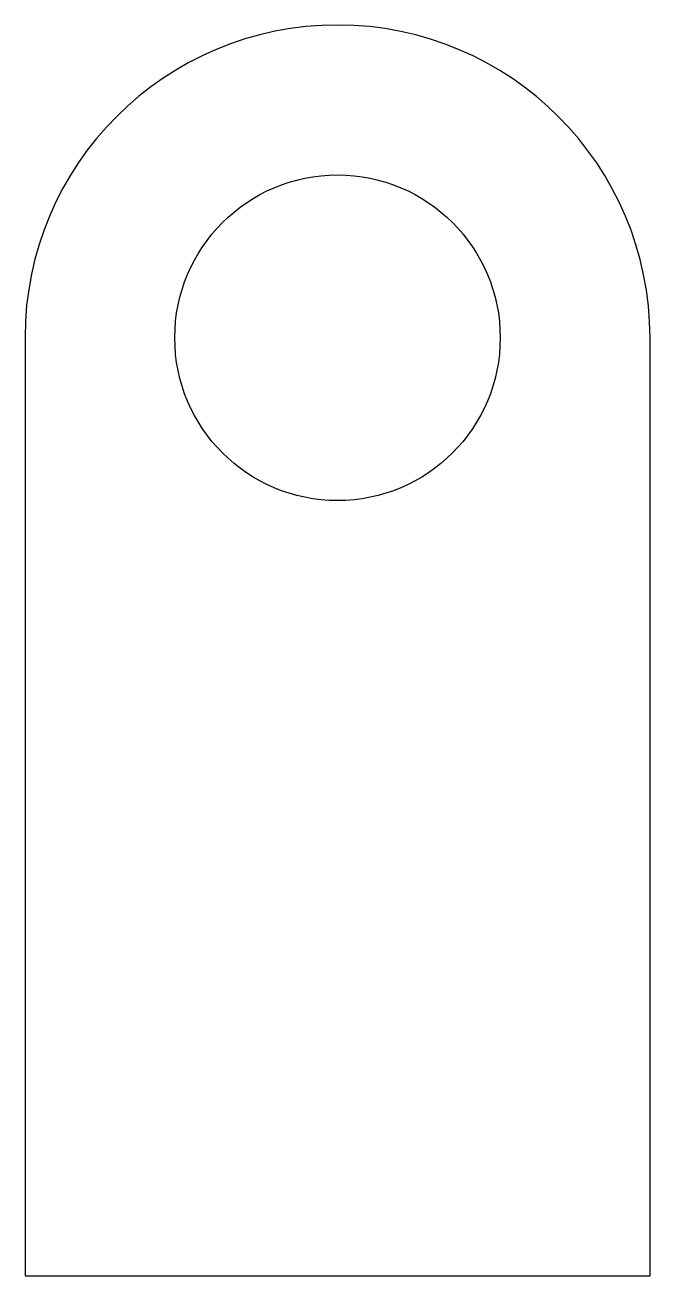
# Model space of a CAD drawing. Header units: inches. Extents: x 0 to 1.5, y 0 to 3.
import ezdxf

# ---------------------------------------------------------------- set-up
doc = ezdxf.new("R2010")
doc.units = ezdxf.units.IN
doc.header["$MEASUREMENT"] = 0
doc.layers.add('CUT', color=7, linetype='Continuous')

msp = doc.modelspace()

# ---------------------------------------------------------------- linework, layer by layer
at = {"layer": 'CUT'}
for p, q in [((0, 2.2512), (0, 2.25)), ((0, 2.25), (0, 0)), ((1.5, 0), (1.5, 2.25)), ((0, 0), (1.5, 0))]:
    msp.add_line(p, q, dxfattribs=at)
msp.add_circle((0.75, 2.25), 0.3905, dxfattribs=at)
msp.add_arc((0.75, 2.25), 0.75, 0, 179.91, dxfattribs=at)

doc.saveas('drawing.dxf')
